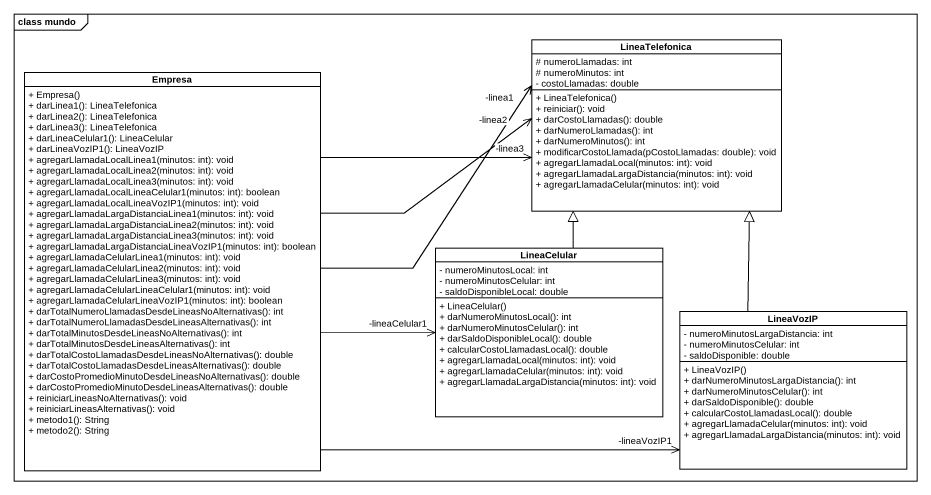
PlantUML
@startuml
mainframe class mundo
hide circle
hide empty members
skinparam classAttributeIconSize 0
class Empresa {
  + Empresa()
  + darLinea1(): LineaTelefonica
  + darLinea2(): LineaTelefonica
  + darLinea3(): LineaTelefonica
  + darLineaCelular1(): LineaCelular
  + darLineaVozIP1(): LineaVozIP
  + agregarLlamadaLocalLinea1(minutos: int): void
  + agregarLlamadaLocalLinea2(minutos: int): void
  + agregarLlamadaLocalLinea3(minutos: int): void
  + agregarLlamadaLocalLineaCelular1(minutos: int): boolean
  + agregarLlamadaLocalLineaVozIP1(minutos: int): void
  + agregarLlamadaLargaDistanciaLinea1(minutos: int): void
  + agregarLlamadaLargaDistanciaLinea2(minutos: int): void
  + agregarLlamadaLargaDistanciaLinea3(minutos: int): void
  + agregarLlamadaLargaDistanciaLineaVozIP1(minutos: int): boolean
  + agregarLlamadaCelularLinea1(minutos: int): void
  + agregarLlamadaCelularLinea2(minutos: int): void
  + agregarLlamadaCelularLinea3(minutos: int): void
  + agregarLlamadaCelularLineaCelular1(minutos: int): void
  + agregarLlamadaCelularLineaVozIP1(minutos: int): boolean
  + darTotalNumeroLlamadasDesdeLineasNoAlternativas(): int
  + darTotalNumeroLlamadasDesdeLineasAlternativas(): int
  + darTotalMinutosDesdeLineasNoAlternativas(): int
  + darTotalMinutosDesdeLineasAlternativas(): int
  + darTotalCostoLlamadasDesdeLineasNoAlternativas(): double
  + darTotalCostoLlamadasDesdeLineasAlternativas(): double
  + darCostoPromedioMinutoDesdeLineasNoAlternativas(): double
  + darCostoPromedioMinutoDesdeLineasAlternativas(): double
  + reiniciarLineasNoAlternativas(): void
  + reiniciarLineasAlternativas(): void
  + metodo1(): String
  + metodo2(): String
}
class LineaTelefonica {
  # numeroLlamadas: int
  # numeroMinutos: int
  - costoLlamadas: double
  + LineaTelefonica()
  + reiniciar(): void
  + darCostoLlamadas(): double
  + darNumeroLlamadas(): int
  + darNumeroMinutos(): int
  + modificarCostoLlamada(pCostoLlamadas: double): void
  + agregarLlamadaLocal(minutos: int): void
  + agregarLlamadaLargaDistancia(minutos: int): void
  + agregarLlamadaCelular(minutos: int): void
}
class LineaCelular {
  - numeroMinutosLocal: int
  - numeroMinutosCelular: int
  - saldoDisponibleLocal: double
  + LineaCelular()
  + darNumeroMinutosLocal(): int
  + darNumeroMinutosCelular(): int
  + darSaldoDisponibleLocal(): double
  + calcularCostoLlamadasLocal(): double
  + agregarLlamadaLocal(minutos: int): void
  + agregarLlamadaCelular(minutos: int): void
  + agregarLlamadaLargaDistancia(minutos: int): void
}
class LineaVozIP {
  - numeroMinutosLargaDistancia: int
  - numeroMinutosCelular: int
  - saldoDisponible: double
  + LineaVozIP()
  + darNumeroMinutosLargaDistancia(): int
  + darNumeroMinutosCelular(): int
  + darSaldoDisponible(): double
  + calcularCostoLlamadasLocal(): double
  + agregarLlamadaCelular(minutos: int): void
  + agregarLlamadaLargaDistancia(minutos: int): void
}
Empresa -right-> "-linea1" LineaTelefonica
Empresa -right-> "-linea2" LineaTelefonica
Empresa -right-> "-linea3" LineaTelefonica
Empresa -right-> "-lineaCelular1" LineaCelular
Empresa -right-> "-lineaVozIP1" LineaVozIP
LineaCelular -up-|> LineaTelefonica
LineaVozIP -up-|> LineaTelefonica
@enduml
